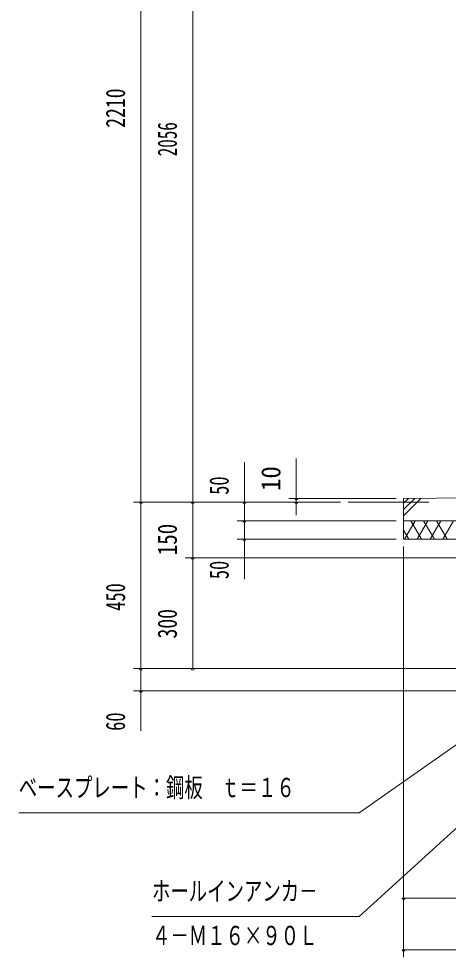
# Model space of a CAD drawing. Units: millimetres, scale not verified. Extents: x -37128 to 37128, y -14700 to 14700.
# Drawn here: x 16313 to 20375, y -3472 to 5406 of the extents above; entities that cross this region are included whole.
import ezdxf
from ezdxf.enums import TextEntityAlignment as Align

# ---------------------------------------------------------------- set-up
doc = ezdxf.new("R2010")
doc.units = ezdxf.units.MM
doc.header["$LTSCALE"] = 60
doc.linetypes.add('USER2', pattern=[10, 4, -6])
for name, color, linetype, lineweight in [('0-6_2-0BOLD', 7, 'Continuous', 18), ('0-7_2-1HIDDEN', 3, 'USER2', 18), ('0-A_2-5DIM', 3, 'Continuous', 18), ('0-B_2-6HATCH', 2, 'Continuous', 18)]:
    doc.layers.add(name, color=color, linetype=linetype, lineweight=lineweight)
doc.styles.add('ＭＳ ゴシック', font='')
doc.styles.get('ＭＳ ゴシック').set_extended_font_data('MS Gothic')

msp = doc.modelspace()

# ---------------------------------------------------------------- linework, layer by layer
at = {"layer": '0-6_2-0BOLD'}
for p, q in [((19952.96, 867.9), (23319.42, 901.56)), ((19427.94, 832.9), (19952.95, 832.9)), ((19952.96, 482.9), (19952.96, 867.9)), ((22052.95, 482.9), (19952.95, 482.9))]:
    msp.add_line(p, q, dxfattribs=at)
msp.add_lwpolyline([(22052.95, -952.1), (22052.95, 657.9), (19952.95, 657.9)], dxfattribs=at)
at = {"layer": '0-7_2-1HIDDEN'}
msp.add_line((19952.95, 832.9), (33952.95, 832.9), dxfattribs=at)
at = {"layer": '0-A_2-5DIM'}
for p, q in [((17467.93, -1330.09), (17467.93, 8567.9)), ((17957.93, 8567.9), (17957.93, -742.09)), ((18937.93, 1245.9), (18937.93, 711.14)), ((18447.93, 104.9), (18447.93, 1210.9)), ((19357.93, 832.9), (17397.93, 832.9)), ((17481.93, 832.9), (17453.93, 832.9)), ((17971.93, 832.9), (17943.93, 832.9)), ((17957.93, 832.9), (17957.93, 307.9)), ((18461.93, 832.9), (18433.93, 832.9)), ((19882.95, 867.9), (18867.93, 867.9)), ((18951.93, 867.9), (18923.93, 867.9)), ((18951.93, 832.9), (18923.93, 832.9)), ((18377.93, 657.9), (19882.95, 657.9)), ((18461.93, 657.9), (18433.93, 657.9)), ((19882.95, 482.9), (18377.93, 482.9)), ((18461.93, 482.9), (18433.93, 482.9)), ((19952.95, -3472.09), (19952.95, 412.9)), ((19952.96, 412.9), (19952.96, -2982.09)), ((17887.94, 307.9), (21977.95, 307.9)), ((17971.93, 307.9), (17943.93, 307.9)), ((17957.93, 307.9), (17957.93, -742.09)), ((19532.95, -3087.1), (23092.38, 154.79)), ((21977.95, -742.09), (17397.93, -742.09)), ((17481.93, -742.09), (17453.93, -742.09)), ((17971.93, -742.09), (17943.93, -742.09)), ((17397.93, -952.09), (21977.95, -952.09)), ((17481.93, -952.09), (17453.93, -952.09)), ((19966.95, -2912.09), (19938.95, -2912.09)), ((19966.96, -2912.09), (19938.96, -2912.09)), ((19952.96, -2912.09), (23452.95, -2912.09)), ((17572.95, -3087.1), (19532.95, -3087.1)), ((19966.95, -3402.09), (19938.95, -3402.09)), ((19952.95, -3402.09), (33952.95, -3402.09))]:
    msp.add_line(p, q, dxfattribs=at)
msp.add_lwpolyline([(23005.41, 328.74), (19532.95, -2107.1), (16312.91, -2107.1)], dxfattribs=at)
for centre in [(17467.93, 832.9), (17957.93, 832.9), (18447.93, 832.9), (18937.93, 867.9), (18937.93, 832.9), (18447.93, 657.9), (18447.93, 482.9), (17957.93, 307.9), (17467.93, -742.09), (17957.93, -742.09), (17467.93, -952.09), (19952.95, -2912.09), (19952.96, -2912.09), (19952.95, -3402.09)]:
    msp.add_arc(centre, 14, 180, 0, dxfattribs=at)
at = {"layer": '0-B_2-6HATCH'}
for p, q in [((19952.96, 703.15), (20119.37, 869.56)), ((20059.38, 868.96), (19952.96, 762.55)), ((19952.96, 821.94), (19999.38, 868.36)), ((20062.27, 657.9), (19961.23, 482.9)), ((20122.89, 482.9), (20021.86, 657.9)), ((20183.51, 657.9), (20082.48, 482.9)), ((20244.14, 482.9), (20143.1, 657.9)), ((20304.76, 657.9), (20203.72, 482.9)), ((20365.38, 482.9), (20264.34, 657.9)), ((20426, 657.9), (20324.96, 482.9)), ((20001.65, 482.9), (19952.96, 567.23))]:
    msp.add_line(p, q, dxfattribs=at)

# ---------------------------------------------------------------- texts
at = {"layer": '0-A_2-5DIM', "color": 7, "style": 'ＭＳ ゴシック'}
for s, width, p in [('2210', 0.75, (17373.07, 4374.9)), ('2056', 0.65, (17863.06, 4105.4)), ('10', 0.95, (18843.06, 937.9)), ('50', 0.7, (18353.06, 902.9)), ('150', 0.8, (17863.06, 330.65)), ('50', 0.7, (18353.06, 104.9)), ('450', 0.7, (17373.06, -194.35)), ('300', 0.75, (17863.06, -456.84)), ('60', 0.7, (17373.06, -1330.09))]:
    msp.add_text(s, height=182.3, rotation=90, dxfattribs=dict(at, width=width)).set_placement(p, align=Align.BOTTOM_LEFT)
at = {"layer": '0-A_2-5DIM', "color": 7, "style": 'ＭＳ ゴシック', "width": 0.7}
for s, p in [('ベースプレート：鋼板\u3000ｔ＝１６', (16312.91, -2012.19)), ('ホールインアンカ－', (17572.91, -2992.19)), ('４－Ｍ１６×９０Ｌ', (17572.92, -3412.19))]:
    msp.add_text(s, height=182.3, dxfattribs=at).set_placement(p, align=Align.BOTTOM_LEFT)

doc.saveas('drawing.dxf')
